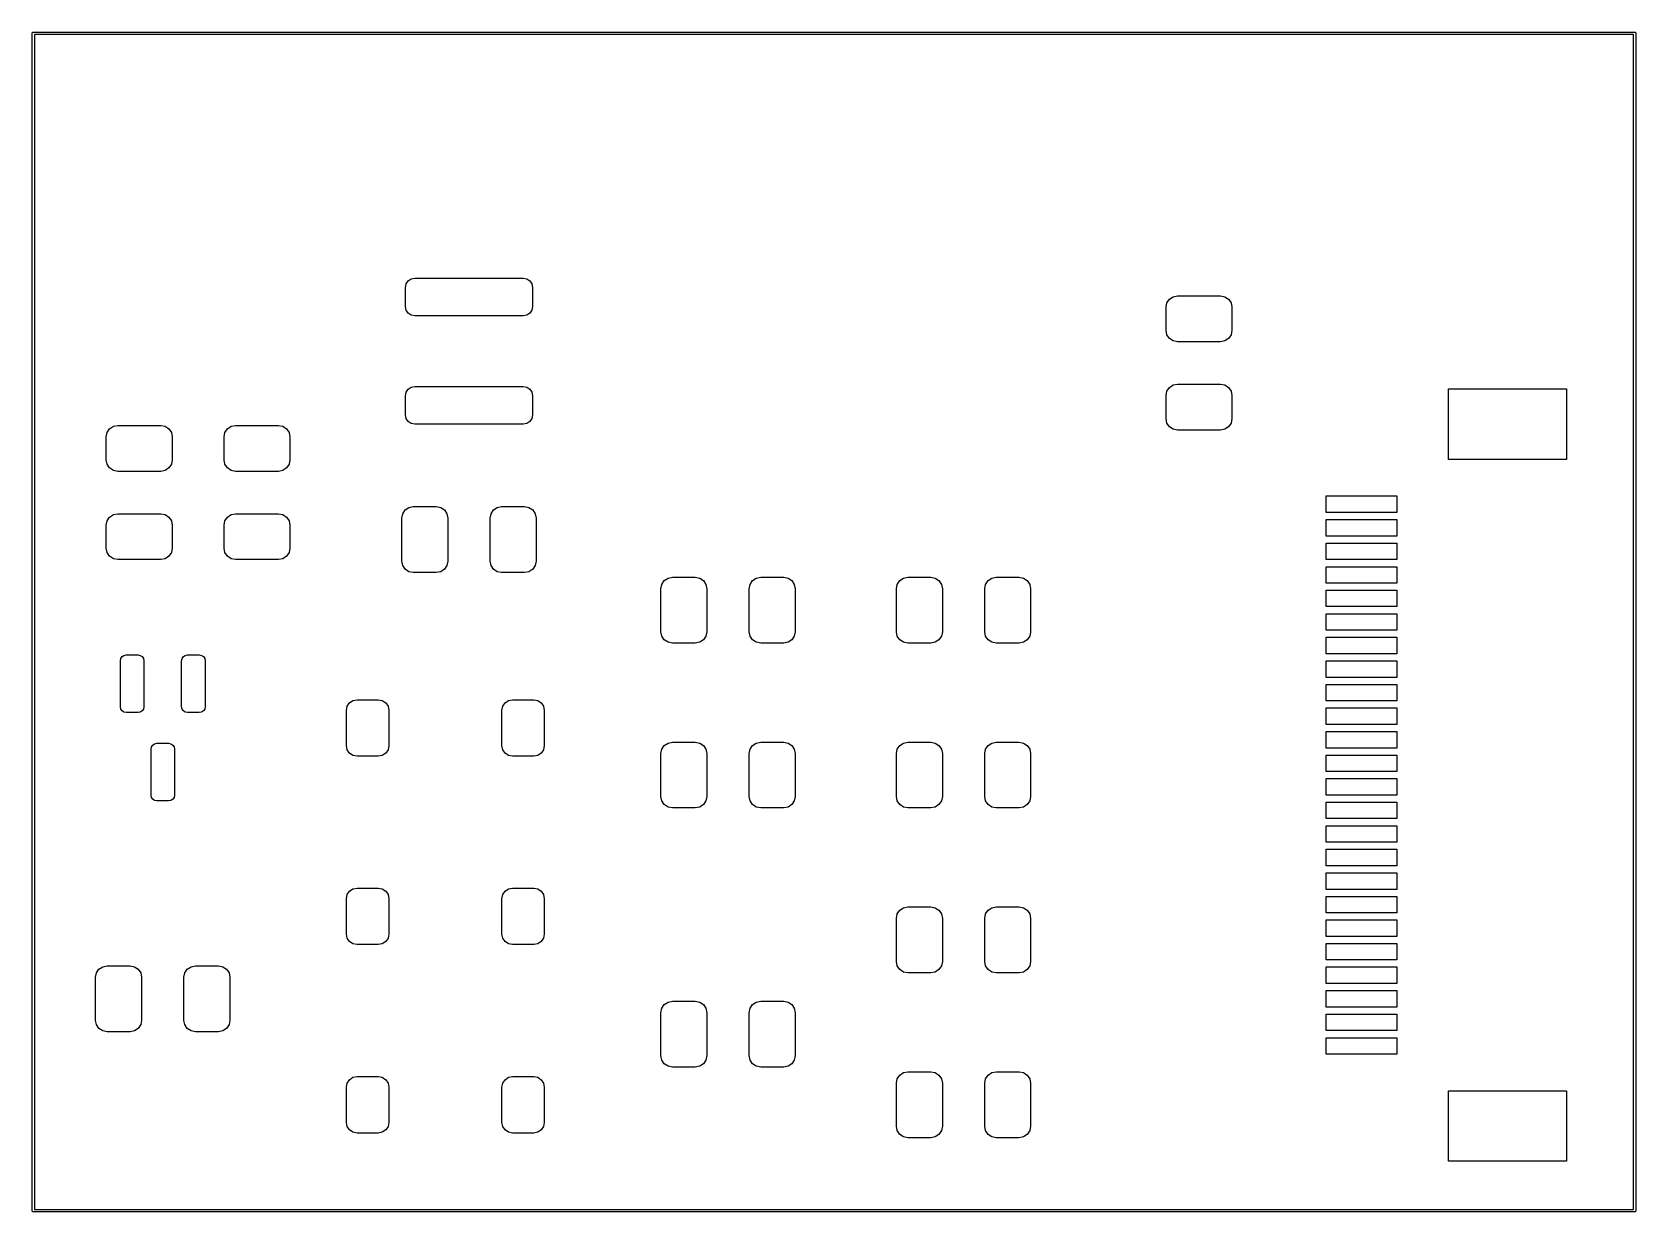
# Model space of a CAD drawing. Header units: inches. Extents: x 5.52 to 6.86, y -4.07 to -3.08.
import ezdxf

# ---------------------------------------------------------------- set-up
doc = ezdxf.new("R2010")
doc.units = ezdxf.units.IN
doc.header["$MEASUREMENT"] = 0
doc.layers.add('BLACK', color=7, linetype='CONTINUOUS')

msp = doc.modelspace()

# ---------------------------------------------------------------- linework, layer by layer
at = {"layer": 'BLACK', "linetype": 'CONTINUOUS'}
for p, q in [((5.5207, -3.0803), (5.5213, -3.0798)), ((5.5207, -3.0807), (5.5207, -3.0803)), ((5.5207, -4.065), (5.5207, -3.0807)), ((5.5213, -3.0798), (5.5217, -3.0797)), ((5.5217, -3.0797), (6.8602, -3.0797)), ((5.5226, -3.0817), (5.5226, -4.064)), ((6.8593, -3.0817), (5.5226, -3.0817)), ((6.8593, -4.064), (6.8593, -3.0817)), ((6.8602, -3.0797), (6.8606, -3.0798)), ((6.8606, -3.0798), (6.8611, -3.0803)), ((6.8611, -3.0803), (6.8612, -3.0807)), ((6.8612, -3.0807), (6.8612, -4.065)), ((5.8327, -3.2933), (5.8333, -3.2903)), ((5.8327, -3.3091), (5.8327, -3.2933)), ((5.8333, -3.2903), (5.835, -3.2877)), ((5.835, -3.2877), (5.8375, -3.286)), ((5.8375, -3.286), (5.8406, -3.2854)), ((5.8406, -3.2854), (5.9311, -3.2854)), ((5.9311, -3.2854), (5.9341, -3.286)), ((5.9341, -3.286), (5.9367, -3.2877)), ((5.9367, -3.2877), (5.9384, -3.2903)), ((5.9384, -3.2903), (5.939, -3.2933)), ((5.939, -3.2933), (5.939, -3.3091)), ((5.8333, -3.3121), (5.8327, -3.3091)), ((5.939, -3.3091), (5.9384, -3.3121)), ((6.4685, -3.3098), (6.4692, -3.3061)), ((6.4685, -3.329), (6.4685, -3.3098)), ((6.4692, -3.3061), (6.4713, -3.303)), ((6.4713, -3.303), (6.4744, -3.3009)), ((6.4744, -3.3009), (6.4781, -3.3002)), ((6.4781, -3.3002), (6.514, -3.3002)), ((6.514, -3.3002), (6.5177, -3.3009)), ((6.5177, -3.3009), (6.5208, -3.303)), ((6.5208, -3.303), (6.5229, -3.3061)), ((6.5229, -3.3061), (6.5236, -3.3098)), ((6.5236, -3.3098), (6.5236, -3.329)), ((5.835, -3.3146), (5.8333, -3.3121)), ((5.8375, -3.3163), (5.835, -3.3146)), ((5.8406, -3.3169), (5.8375, -3.3163)), ((5.9311, -3.3169), (5.8406, -3.3169)), ((5.9341, -3.3163), (5.9311, -3.3169)), ((5.9367, -3.3146), (5.9341, -3.3163)), ((5.9384, -3.3121), (5.9367, -3.3146)), ((6.4692, -3.3327), (6.4685, -3.329)), ((6.4713, -3.3358), (6.4692, -3.3327)), ((6.4744, -3.3379), (6.4713, -3.3358)), ((6.4781, -3.3386), (6.4744, -3.3379)), ((6.5177, -3.3379), (6.514, -3.3386)), ((6.5208, -3.3358), (6.5177, -3.3379)), ((6.5229, -3.3327), (6.5208, -3.3358)), ((6.5236, -3.329), (6.5229, -3.3327)), ((6.514, -3.3386), (6.4781, -3.3386)), ((5.835, -3.3783), (5.8375, -3.3766)), ((5.8375, -3.3766), (5.8406, -3.376)), ((5.8406, -3.376), (5.9311, -3.376)), ((5.9311, -3.376), (5.9341, -3.3766)), ((5.9341, -3.3766), (5.9367, -3.3783)), ((6.4692, -3.3799), (6.4713, -3.3768)), ((6.4713, -3.3768), (6.4744, -3.3747)), ((6.4744, -3.3747), (6.4781, -3.374)), ((6.4781, -3.374), (6.514, -3.374)), ((6.514, -3.374), (6.5177, -3.3747)), ((6.5177, -3.3747), (6.5208, -3.3768)), ((6.5208, -3.3768), (6.5229, -3.3799)), ((6.7047, -3.437), (6.7047, -3.378)), ((6.7047, -3.378), (6.8031, -3.378)), ((6.8031, -3.378), (6.8031, -3.437)), ((5.8327, -3.3839), (5.8333, -3.3808)), ((5.8327, -3.3996), (5.8327, -3.3839)), ((5.8333, -3.3808), (5.835, -3.3783)), ((5.9367, -3.3783), (5.9384, -3.3808)), ((5.9384, -3.3808), (5.939, -3.3839)), ((5.939, -3.3839), (5.939, -3.3996)), ((6.4685, -3.3836), (6.4692, -3.3799)), ((6.4685, -3.4028), (6.4685, -3.3836)), ((6.5229, -3.3799), (6.5236, -3.3836)), ((6.5236, -3.3836), (6.5236, -3.4028)), ((5.8333, -3.4026), (5.8327, -3.3996)), ((5.835, -3.4052), (5.8333, -3.4026)), ((5.9384, -3.4026), (5.9367, -3.4052)), ((5.939, -3.3996), (5.9384, -3.4026)), ((6.4692, -3.4065), (6.4685, -3.4028)), ((6.5236, -3.4028), (6.5229, -3.4065)), ((5.5827, -3.4181), (5.5834, -3.4144)), ((5.5827, -3.4373), (5.5827, -3.4181)), ((5.5834, -3.4144), (5.5855, -3.4113)), ((5.5855, -3.4113), (5.5886, -3.4092)), ((5.5886, -3.4092), (5.5923, -3.4085)), ((5.5923, -3.4085), (5.6282, -3.4085)), ((5.6282, -3.4085), (5.6319, -3.4092)), ((5.6319, -3.4092), (5.635, -3.4113)), ((5.635, -3.4113), (5.6371, -3.4144)), ((5.6371, -3.4144), (5.6378, -3.4181)), ((5.6378, -3.4181), (5.6378, -3.4373)), ((5.6811, -3.4181), (5.6818, -3.4144)), ((5.6811, -3.4373), (5.6811, -3.4181)), ((5.6818, -3.4144), (5.6839, -3.4113)), ((5.6839, -3.4113), (5.687, -3.4092)), ((5.687, -3.4092), (5.6907, -3.4085)), ((5.6907, -3.4085), (5.7266, -3.4085)), ((5.7266, -3.4085), (5.7303, -3.4092)), ((5.7303, -3.4092), (5.7334, -3.4113)), ((5.7334, -3.4113), (5.7355, -3.4144)), ((5.7355, -3.4144), (5.7362, -3.4181)), ((5.7362, -3.4181), (5.7362, -3.4373)), ((5.8375, -3.4069), (5.835, -3.4052)), ((5.8406, -3.4075), (5.8375, -3.4069)), ((5.9311, -3.4075), (5.8406, -3.4075)), ((5.9341, -3.4069), (5.9311, -3.4075)), ((5.9367, -3.4052), (5.9341, -3.4069)), ((6.4713, -3.4096), (6.4692, -3.4065)), ((6.4744, -3.4117), (6.4713, -3.4096)), ((6.4781, -3.4124), (6.4744, -3.4117)), ((6.514, -3.4124), (6.4781, -3.4124)), ((6.5177, -3.4117), (6.514, -3.4124)), ((6.5208, -3.4096), (6.5177, -3.4117)), ((6.5229, -3.4065), (6.5208, -3.4096)), ((5.5834, -3.4409), (5.5827, -3.4373)), ((5.5855, -3.444), (5.5834, -3.4409)), ((5.5886, -3.4461), (5.5855, -3.444)), ((5.635, -3.444), (5.6319, -3.4461)), ((5.6371, -3.4409), (5.635, -3.444)), ((5.6378, -3.4373), (5.6371, -3.4409)), ((5.6818, -3.4409), (5.6811, -3.4373)), ((5.6839, -3.444), (5.6818, -3.4409)), ((5.687, -3.4461), (5.6839, -3.444)), ((5.7334, -3.444), (5.7303, -3.4461)), ((5.7355, -3.4409), (5.7334, -3.444)), ((5.7362, -3.4373), (5.7355, -3.4409)), ((6.8031, -3.437), (6.7047, -3.437)), ((5.5923, -3.4469), (5.5886, -3.4461)), ((5.6282, -3.4469), (5.5923, -3.4469)), ((5.6319, -3.4461), (5.6282, -3.4469)), ((5.6907, -3.4469), (5.687, -3.4461)), ((5.7266, -3.4469), (5.6907, -3.4469)), ((5.7303, -3.4461), (5.7266, -3.4469)), ((6.6024, -3.4813), (6.6024, -3.4675)), ((6.6024, -3.4675), (6.6614, -3.4675)), ((6.6614, -3.4675), (6.6614, -3.4813)), ((5.5834, -3.4882), (5.5855, -3.4851)), ((5.5855, -3.4851), (5.5886, -3.483)), ((5.5886, -3.483), (5.5923, -3.4823)), ((5.5923, -3.4823), (5.6282, -3.4823)), ((5.6282, -3.4823), (5.6319, -3.483)), ((5.6319, -3.483), (5.635, -3.4851)), ((5.635, -3.4851), (5.6371, -3.4882)), ((5.6818, -3.4882), (5.6839, -3.4851)), ((5.6839, -3.4851), (5.687, -3.483)), ((5.687, -3.483), (5.6907, -3.4823)), ((5.6907, -3.4823), (5.7266, -3.4823)), ((5.7266, -3.4823), (5.7303, -3.483)), ((5.7303, -3.483), (5.7334, -3.4851)), ((5.7334, -3.4851), (5.7355, -3.4882)), ((5.8297, -3.486), (5.8305, -3.4823)), ((5.8305, -3.4823), (5.8325, -3.4792)), ((5.8325, -3.4792), (5.8356, -3.4771)), ((5.8356, -3.4771), (5.8393, -3.4764)), ((5.8393, -3.4764), (5.8585, -3.4764)), ((5.8585, -3.4764), (5.8622, -3.4771)), ((5.8622, -3.4771), (5.8653, -3.4792)), ((5.8653, -3.4792), (5.8674, -3.4823)), ((5.8674, -3.4823), (5.8681, -3.486)), ((5.9035, -3.486), (5.9043, -3.4823)), ((5.9043, -3.4823), (5.9064, -3.4792)), ((5.9064, -3.4792), (5.9095, -3.4771)), ((5.9095, -3.4771), (5.9131, -3.4764)), ((5.9131, -3.4764), (5.9323, -3.4764)), ((5.9323, -3.4764), (5.936, -3.4771)), ((5.936, -3.4771), (5.9391, -3.4792)), ((5.9391, -3.4792), (5.9412, -3.4823)), ((5.9412, -3.4823), (5.9419, -3.486)), ((6.6614, -3.4813), (6.6024, -3.4813)), ((5.5827, -3.4919), (5.5834, -3.4882)), ((5.5827, -3.5111), (5.5827, -3.4919)), ((5.6371, -3.4882), (5.6378, -3.4919)), ((5.6378, -3.4919), (5.6378, -3.5111)), ((5.6811, -3.4919), (5.6818, -3.4882)), ((5.6811, -3.5111), (5.6811, -3.4919)), ((5.7355, -3.4882), (5.7362, -3.4919)), ((5.7362, -3.4919), (5.7362, -3.5111)), ((5.8297, -3.5219), (5.8297, -3.486)), ((5.8681, -3.486), (5.8681, -3.5219)), ((5.9035, -3.5219), (5.9035, -3.486)), ((5.9419, -3.486), (5.9419, -3.5219)), ((6.6024, -3.501), (6.6024, -3.4872)), ((6.6024, -3.4872), (6.6614, -3.4872)), ((6.6614, -3.4872), (6.6614, -3.501)), ((5.5834, -3.5147), (5.5827, -3.5111)), ((5.6378, -3.5111), (5.6371, -3.5147)), ((5.6818, -3.5147), (5.6811, -3.5111)), ((5.7362, -3.5111), (5.7355, -3.5147)), ((6.6614, -3.501), (6.6024, -3.501)), ((6.6024, -3.5207), (6.6024, -3.5069)), ((6.6024, -3.5069), (6.6614, -3.5069)), ((6.6614, -3.5069), (6.6614, -3.5207)), ((5.5855, -3.5179), (5.5834, -3.5147)), ((5.5886, -3.5199), (5.5855, -3.5179)), ((5.5923, -3.5207), (5.5886, -3.5199)), ((5.6282, -3.5207), (5.5923, -3.5207)), ((5.6319, -3.5199), (5.6282, -3.5207)), ((5.635, -3.5179), (5.6319, -3.5199)), ((5.6371, -3.5147), (5.635, -3.5179)), ((5.6839, -3.5179), (5.6818, -3.5147)), ((5.687, -3.5199), (5.6839, -3.5179)), ((5.6907, -3.5207), (5.687, -3.5199)), ((5.7266, -3.5207), (5.6907, -3.5207)), ((5.7303, -3.5199), (5.7266, -3.5207)), ((5.7334, -3.5179), (5.7303, -3.5199)), ((5.7355, -3.5147), (5.7334, -3.5179)), ((5.8305, -3.5256), (5.8297, -3.5219)), ((5.8325, -3.5287), (5.8305, -3.5256)), ((5.8674, -3.5256), (5.8653, -3.5287)), ((5.8681, -3.5219), (5.8674, -3.5256)), ((5.9043, -3.5256), (5.9035, -3.5219)), ((5.9064, -3.5287), (5.9043, -3.5256)), ((5.9412, -3.5256), (5.9391, -3.5287)), ((5.9419, -3.5219), (5.9412, -3.5256)), ((6.6614, -3.5207), (6.6024, -3.5207)), ((5.8356, -3.5308), (5.8325, -3.5287)), ((5.8393, -3.5315), (5.8356, -3.5308)), ((5.8585, -3.5315), (5.8393, -3.5315)), ((5.8622, -3.5308), (5.8585, -3.5315)), ((5.8653, -3.5287), (5.8622, -3.5308)), ((5.9095, -3.5308), (5.9064, -3.5287)), ((5.9131, -3.5315), (5.9095, -3.5308)), ((5.9323, -3.5315), (5.9131, -3.5315)), ((5.936, -3.5308), (5.9323, -3.5315)), ((5.9391, -3.5287), (5.936, -3.5308)), ((6.047, -3.5414), (6.0491, -3.5382)), ((6.0491, -3.5382), (6.0522, -3.5362)), ((6.0522, -3.5362), (6.0559, -3.5354)), ((6.0559, -3.5354), (6.075, -3.5354)), ((6.075, -3.5354), (6.0787, -3.5362)), ((6.0787, -3.5362), (6.0818, -3.5382)), ((6.0818, -3.5382), (6.0839, -3.5414)), ((6.1208, -3.5414), (6.1229, -3.5382)), ((6.1229, -3.5382), (6.126, -3.5362)), ((6.126, -3.5362), (6.1297, -3.5354)), ((6.1297, -3.5354), (6.1489, -3.5354)), ((6.1489, -3.5354), (6.1525, -3.5362)), ((6.1525, -3.5362), (6.1557, -3.5382)), ((6.1557, -3.5382), (6.1577, -3.5414)), ((6.2438, -3.5414), (6.2459, -3.5382)), ((6.2459, -3.5382), (6.249, -3.5362)), ((6.249, -3.5362), (6.2527, -3.5354)), ((6.2527, -3.5354), (6.2719, -3.5354)), ((6.2719, -3.5354), (6.2756, -3.5362)), ((6.2756, -3.5362), (6.2787, -3.5382)), ((6.2787, -3.5382), (6.2808, -3.5414)), ((6.3177, -3.5414), (6.3197, -3.5382)), ((6.3197, -3.5382), (6.3229, -3.5362)), ((6.3229, -3.5362), (6.3265, -3.5354)), ((6.3265, -3.5354), (6.3457, -3.5354)), ((6.3457, -3.5354), (6.3494, -3.5362)), ((6.3494, -3.5362), (6.3525, -3.5382)), ((6.3525, -3.5382), (6.3546, -3.5414)), ((6.6024, -3.5404), (6.6024, -3.5266)), ((6.6024, -3.5266), (6.6614, -3.5266)), ((6.6614, -3.5266), (6.6614, -3.5404)), ((6.0463, -3.545), (6.047, -3.5414)), ((6.0463, -3.581), (6.0463, -3.545)), ((6.0839, -3.5414), (6.0846, -3.545)), ((6.0846, -3.545), (6.0846, -3.581)), ((6.1201, -3.545), (6.1208, -3.5414)), ((6.1201, -3.581), (6.1201, -3.545)), ((6.1577, -3.5414), (6.1585, -3.545)), ((6.1585, -3.545), (6.1585, -3.581)), ((6.2431, -3.545), (6.2438, -3.5414)), ((6.2431, -3.581), (6.2431, -3.545)), ((6.2808, -3.5414), (6.2815, -3.545)), ((6.2815, -3.545), (6.2815, -3.581)), ((6.3169, -3.545), (6.3177, -3.5414)), ((6.3169, -3.581), (6.3169, -3.545)), ((6.3546, -3.5414), (6.3553, -3.545)), ((6.3553, -3.545), (6.3553, -3.581)), ((6.6614, -3.5404), (6.6024, -3.5404)), ((6.6024, -3.56), (6.6024, -3.5463)), ((6.6024, -3.5463), (6.6614, -3.5463)), ((6.6614, -3.5463), (6.6614, -3.56)), ((6.6614, -3.56), (6.6024, -3.56)), ((6.6024, -3.5797), (6.6024, -3.5659)), ((6.6024, -3.5659), (6.6614, -3.5659)), ((6.6614, -3.5659), (6.6614, -3.5797)), ((6.047, -3.5846), (6.0463, -3.581)), ((6.0491, -3.5877), (6.047, -3.5846)), ((6.0522, -3.5898), (6.0491, -3.5877)), ((6.0559, -3.5906), (6.0522, -3.5898)), ((6.075, -3.5906), (6.0559, -3.5906)), ((6.0787, -3.5898), (6.075, -3.5906)), ((6.0818, -3.5877), (6.0787, -3.5898)), ((6.0839, -3.5846), (6.0818, -3.5877)), ((6.0846, -3.581), (6.0839, -3.5846)), ((6.1208, -3.5846), (6.1201, -3.581)), ((6.1229, -3.5877), (6.1208, -3.5846)), ((6.126, -3.5898), (6.1229, -3.5877)), ((6.1297, -3.5906), (6.126, -3.5898)), ((6.1489, -3.5906), (6.1297, -3.5906)), ((6.1525, -3.5898), (6.1489, -3.5906)), ((6.1557, -3.5877), (6.1525, -3.5898)), ((6.1577, -3.5846), (6.1557, -3.5877)), ((6.1585, -3.581), (6.1577, -3.5846)), ((6.2438, -3.5846), (6.2431, -3.581)), ((6.2459, -3.5877), (6.2438, -3.5846)), ((6.249, -3.5898), (6.2459, -3.5877)), ((6.2527, -3.5906), (6.249, -3.5898)), ((6.2719, -3.5906), (6.2527, -3.5906)), ((6.2756, -3.5898), (6.2719, -3.5906)), ((6.2787, -3.5877), (6.2756, -3.5898)), ((6.2808, -3.5846), (6.2787, -3.5877)), ((6.2815, -3.581), (6.2808, -3.5846)), ((6.3177, -3.5846), (6.3169, -3.581)), ((6.3197, -3.5877), (6.3177, -3.5846)), ((6.3229, -3.5898), (6.3197, -3.5877)), ((6.3265, -3.5906), (6.3229, -3.5898)), ((6.3457, -3.5906), (6.3265, -3.5906)), ((6.3494, -3.5898), (6.3457, -3.5906)), ((6.3525, -3.5877), (6.3494, -3.5898)), ((6.3546, -3.5846), (6.3525, -3.5877)), ((6.3553, -3.581), (6.3546, -3.5846)), ((6.6614, -3.5797), (6.6024, -3.5797)), ((6.6024, -3.5994), (6.6024, -3.5856)), ((6.6024, -3.5856), (6.6614, -3.5856)), ((6.6614, -3.5856), (6.6614, -3.5994)), ((5.5945, -3.6053), (5.5949, -3.6034)), ((5.5945, -3.6437), (5.5945, -3.6053)), ((5.5949, -3.6034), (5.5959, -3.6018)), ((5.5959, -3.6018), (5.5975, -3.6008)), ((5.5975, -3.6008), (5.5994, -3.6004)), ((5.5994, -3.6004), (5.6093, -3.6004)), ((5.6093, -3.6004), (5.6111, -3.6008)), ((5.6111, -3.6008), (5.6127, -3.6018)), ((5.6127, -3.6018), (5.6138, -3.6034)), ((5.6138, -3.6034), (5.6142, -3.6053)), ((5.6142, -3.6053), (5.6142, -3.6437)), ((5.6457, -3.6053), (5.646, -3.6034)), ((5.6457, -3.6437), (5.6457, -3.6053)), ((5.646, -3.6034), (5.6471, -3.6018)), ((5.6471, -3.6018), (5.6487, -3.6008)), ((5.6487, -3.6008), (5.6506, -3.6004)), ((5.6506, -3.6004), (5.6604, -3.6004)), ((5.6604, -3.6004), (5.6623, -3.6008)), ((5.6623, -3.6008), (5.6639, -3.6018)), ((5.6639, -3.6018), (5.665, -3.6034)), ((5.665, -3.6034), (5.6654, -3.6053)), ((5.6654, -3.6053), (5.6654, -3.6437)), ((6.6614, -3.5994), (6.6024, -3.5994)), ((6.6024, -3.6191), (6.6024, -3.6053)), ((6.6024, -3.6053), (6.6614, -3.6053)), ((6.6614, -3.6053), (6.6614, -3.6191)), ((6.6614, -3.6191), (6.6024, -3.6191)), ((6.6024, -3.6388), (6.6024, -3.625)), ((6.6024, -3.625), (6.6614, -3.625)), ((6.6614, -3.625), (6.6614, -3.6388)), ((5.5949, -3.6456), (5.5945, -3.6437)), ((5.5959, -3.6472), (5.5949, -3.6456)), ((5.6138, -3.6456), (5.6127, -3.6472)), ((5.6142, -3.6437), (5.6138, -3.6456)), ((5.646, -3.6456), (5.6457, -3.6437)), ((5.6471, -3.6472), (5.646, -3.6456)), ((5.665, -3.6456), (5.6639, -3.6472)), ((5.6654, -3.6437), (5.665, -3.6456)), ((5.7835, -3.6467), (5.7841, -3.6433)), ((5.7841, -3.6433), (5.7861, -3.6404)), ((5.7861, -3.6404), (5.7889, -3.6385)), ((5.7889, -3.6385), (5.7923, -3.6378)), ((5.7923, -3.6378), (5.81, -3.6378)), ((5.81, -3.6378), (5.8134, -3.6385)), ((5.8134, -3.6385), (5.8163, -3.6404)), ((5.8163, -3.6404), (5.8182, -3.6433)), ((5.8182, -3.6433), (5.8189, -3.6467)), ((5.9134, -3.6467), (5.9141, -3.6433)), ((5.9141, -3.6433), (5.916, -3.6404)), ((5.916, -3.6404), (5.9189, -3.6385)), ((5.9189, -3.6385), (5.9222, -3.6378)), ((5.9222, -3.6378), (5.94, -3.6378)), ((5.94, -3.6378), (5.9434, -3.6385)), ((5.9434, -3.6385), (5.9462, -3.6404)), ((5.9462, -3.6404), (5.9481, -3.6433)), ((5.9481, -3.6433), (5.9488, -3.6467)), ((6.6614, -3.6388), (6.6024, -3.6388)), ((6.6024, -3.6585), (6.6024, -3.6447)), ((6.6024, -3.6447), (6.6614, -3.6447)), ((6.6614, -3.6447), (6.6614, -3.6585)), ((5.5975, -3.6482), (5.5959, -3.6472)), ((5.5994, -3.6486), (5.5975, -3.6482)), ((5.6093, -3.6486), (5.5994, -3.6486)), ((5.6111, -3.6482), (5.6093, -3.6486)), ((5.6127, -3.6472), (5.6111, -3.6482)), ((5.6487, -3.6482), (5.6471, -3.6472)), ((5.6506, -3.6486), (5.6487, -3.6482)), ((5.6604, -3.6486), (5.6506, -3.6486)), ((5.6623, -3.6482), (5.6604, -3.6486)), ((5.6639, -3.6472), (5.6623, -3.6482)), ((5.7835, -3.6762), (5.7835, -3.6467)), ((5.8189, -3.6467), (5.8189, -3.6762)), ((5.9134, -3.6762), (5.9134, -3.6467)), ((5.9488, -3.6467), (5.9488, -3.6762)), ((6.6614, -3.6585), (6.6024, -3.6585)), ((6.6024, -3.6782), (6.6024, -3.6644)), ((6.6024, -3.6644), (6.6614, -3.6644)), ((6.6614, -3.6644), (6.6614, -3.6782)), ((5.6201, -3.6791), (5.6205, -3.6773)), ((5.6201, -3.7175), (5.6201, -3.6791)), ((5.6205, -3.6773), (5.6215, -3.6757)), ((5.6215, -3.6757), (5.6231, -3.6746)), ((5.6231, -3.6746), (5.625, -3.6742)), ((5.625, -3.6742), (5.6348, -3.6742)), ((5.6348, -3.6742), (5.6367, -3.6746)), ((5.6367, -3.6746), (5.6383, -3.6757)), ((5.6383, -3.6757), (5.6394, -3.6773)), ((5.6394, -3.6773), (5.6398, -3.6791)), ((5.6398, -3.6791), (5.6398, -3.7175)), ((5.7841, -3.6796), (5.7835, -3.6762)), ((5.7861, -3.6824), (5.7841, -3.6796)), ((5.7889, -3.6844), (5.7861, -3.6824)), ((5.7923, -3.685), (5.7889, -3.6844)), ((5.81, -3.685), (5.7923, -3.685)), ((5.8134, -3.6844), (5.81, -3.685)), ((5.8163, -3.6824), (5.8134, -3.6844)), ((5.8182, -3.6796), (5.8163, -3.6824)), ((5.8189, -3.6762), (5.8182, -3.6796)), ((5.9141, -3.6796), (5.9134, -3.6762)), ((5.916, -3.6824), (5.9141, -3.6796)), ((5.9189, -3.6844), (5.916, -3.6824)), ((5.9222, -3.685), (5.9189, -3.6844)), ((5.94, -3.685), (5.9222, -3.685)), ((5.9434, -3.6844), (5.94, -3.685)), ((5.9462, -3.6824), (5.9434, -3.6844)), ((5.9481, -3.6796), (5.9462, -3.6824)), ((5.9488, -3.6762), (5.9481, -3.6796)), ((6.0463, -3.6828), (6.047, -3.6792)), ((6.0463, -3.7188), (6.0463, -3.6828)), ((6.047, -3.6792), (6.0491, -3.676)), ((6.0491, -3.676), (6.0522, -3.674)), ((6.0522, -3.674), (6.0559, -3.6732)), ((6.0559, -3.6732), (6.075, -3.6732)), ((6.075, -3.6732), (6.0787, -3.674)), ((6.0787, -3.674), (6.0818, -3.676)), ((6.0818, -3.676), (6.0839, -3.6792)), ((6.0839, -3.6792), (6.0846, -3.6828)), ((6.0846, -3.6828), (6.0846, -3.7188)), ((6.1201, -3.6828), (6.1208, -3.6792)), ((6.1201, -3.7188), (6.1201, -3.6828)), ((6.1208, -3.6792), (6.1229, -3.676)), ((6.1229, -3.676), (6.126, -3.674)), ((6.126, -3.674), (6.1297, -3.6732)), ((6.1297, -3.6732), (6.1489, -3.6732)), ((6.1489, -3.6732), (6.1525, -3.674)), ((6.1525, -3.674), (6.1557, -3.676)), ((6.1557, -3.676), (6.1577, -3.6792)), ((6.1577, -3.6792), (6.1585, -3.6828)), ((6.1585, -3.6828), (6.1585, -3.7188)), ((6.2431, -3.6828), (6.2438, -3.6792)), ((6.2431, -3.7188), (6.2431, -3.6828)), ((6.2438, -3.6792), (6.2459, -3.676)), ((6.2459, -3.676), (6.249, -3.674)), ((6.249, -3.674), (6.2527, -3.6732)), ((6.2527, -3.6732), (6.2719, -3.6732)), ((6.2719, -3.6732), (6.2756, -3.674)), ((6.2756, -3.674), (6.2787, -3.676)), ((6.2787, -3.676), (6.2808, -3.6792)), ((6.2808, -3.6792), (6.2815, -3.6828)), ((6.2815, -3.6828), (6.2815, -3.7188)), ((6.3169, -3.6828), (6.3177, -3.6792)), ((6.3169, -3.7188), (6.3169, -3.6828)), ((6.3177, -3.6792), (6.3197, -3.676)), ((6.3197, -3.676), (6.3229, -3.674)), ((6.3229, -3.674), (6.3265, -3.6732)), ((6.3265, -3.6732), (6.3457, -3.6732)), ((6.3457, -3.6732), (6.3494, -3.674)), ((6.3494, -3.674), (6.3525, -3.676)), ((6.3525, -3.676), (6.3546, -3.6792)), ((6.3546, -3.6792), (6.3553, -3.6828)), ((6.3553, -3.6828), (6.3553, -3.7188)), ((6.6614, -3.6782), (6.6024, -3.6782)), ((6.6024, -3.6978), (6.6024, -3.6841)), ((6.6024, -3.6841), (6.6614, -3.6841)), ((6.6614, -3.6841), (6.6614, -3.6978)), ((6.6614, -3.6978), (6.6024, -3.6978)), ((6.6024, -3.7175), (6.6024, -3.7037)), ((6.6024, -3.7037), (6.6614, -3.7037)), ((6.6614, -3.7037), (6.6614, -3.7175)), ((5.6205, -3.7194), (5.6201, -3.7175)), ((5.6215, -3.721), (5.6205, -3.7194)), ((5.6231, -3.7221), (5.6215, -3.721)), ((5.625, -3.7224), (5.6231, -3.7221)), ((5.6348, -3.7224), (5.625, -3.7224)), ((5.6367, -3.7221), (5.6348, -3.7224)), ((5.6383, -3.721), (5.6367, -3.7221)), ((5.6394, -3.7194), (5.6383, -3.721)), ((5.6398, -3.7175), (5.6394, -3.7194)), ((6.047, -3.7224), (6.0463, -3.7188)), ((6.0491, -3.7255), (6.047, -3.7224)), ((6.0522, -3.7276), (6.0491, -3.7255)), ((6.0818, -3.7255), (6.0787, -3.7276)), ((6.0839, -3.7224), (6.0818, -3.7255)), ((6.0846, -3.7188), (6.0839, -3.7224)), ((6.1208, -3.7224), (6.1201, -3.7188)), ((6.1229, -3.7255), (6.1208, -3.7224)), ((6.126, -3.7276), (6.1229, -3.7255)), ((6.1557, -3.7255), (6.1525, -3.7276)), ((6.1577, -3.7224), (6.1557, -3.7255)), ((6.1585, -3.7188), (6.1577, -3.7224)), ((6.2438, -3.7224), (6.2431, -3.7188)), ((6.2459, -3.7255), (6.2438, -3.7224)), ((6.249, -3.7276), (6.2459, -3.7255)), ((6.2787, -3.7255), (6.2756, -3.7276)), ((6.2808, -3.7224), (6.2787, -3.7255)), ((6.2815, -3.7188), (6.2808, -3.7224)), ((6.3177, -3.7224), (6.3169, -3.7188)), ((6.3197, -3.7255), (6.3177, -3.7224)), ((6.3229, -3.7276), (6.3197, -3.7255)), ((6.3525, -3.7255), (6.3494, -3.7276)), ((6.3546, -3.7224), (6.3525, -3.7255)), ((6.3553, -3.7188), (6.3546, -3.7224)), ((6.6614, -3.7175), (6.6024, -3.7175)), ((6.6024, -3.7372), (6.6024, -3.7234)), ((6.6024, -3.7234), (6.6614, -3.7234)), ((6.6614, -3.7234), (6.6614, -3.7372)), ((6.0559, -3.7283), (6.0522, -3.7276)), ((6.075, -3.7283), (6.0559, -3.7283)), ((6.0787, -3.7276), (6.075, -3.7283)), ((6.1297, -3.7283), (6.126, -3.7276)), ((6.1489, -3.7283), (6.1297, -3.7283)), ((6.1525, -3.7276), (6.1489, -3.7283)), ((6.2527, -3.7283), (6.249, -3.7276)), ((6.2719, -3.7283), (6.2527, -3.7283)), ((6.2756, -3.7276), (6.2719, -3.7283)), ((6.3265, -3.7283), (6.3229, -3.7276)), ((6.3457, -3.7283), (6.3265, -3.7283)), ((6.3494, -3.7276), (6.3457, -3.7283)), ((6.6614, -3.7372), (6.6024, -3.7372)), ((6.6024, -3.7569), (6.6024, -3.7431)), ((6.6024, -3.7431), (6.6614, -3.7431)), ((6.6614, -3.7431), (6.6614, -3.7569)), ((6.6614, -3.7569), (6.6024, -3.7569)), ((6.6024, -3.7766), (6.6024, -3.7628)), ((6.6024, -3.7628), (6.6614, -3.7628)), ((6.6614, -3.7628), (6.6614, -3.7766)), ((6.6614, -3.7766), (6.6024, -3.7766)), ((6.6024, -3.7963), (6.6024, -3.7825)), ((6.6024, -3.7825), (6.6614, -3.7825)), ((6.6614, -3.7825), (6.6614, -3.7963)), ((5.7835, -3.8041), (5.7841, -3.8007)), ((5.7835, -3.8337), (5.7835, -3.8041)), ((5.7841, -3.8007), (5.7861, -3.7979)), ((5.7861, -3.7979), (5.7889, -3.7959)), ((5.7889, -3.7959), (5.7923, -3.7953)), ((5.7923, -3.7953), (5.81, -3.7953)), ((5.81, -3.7953), (5.8134, -3.7959)), ((5.8134, -3.7959), (5.8163, -3.7979)), ((5.8163, -3.7979), (5.8182, -3.8007)), ((5.8182, -3.8007), (5.8189, -3.8041)), ((5.8189, -3.8041), (5.8189, -3.8337)), ((5.9134, -3.8041), (5.9141, -3.8007)), ((5.9134, -3.8337), (5.9134, -3.8041)), ((5.9141, -3.8007), (5.916, -3.7979)), ((5.916, -3.7979), (5.9189, -3.7959)), ((5.9189, -3.7959), (5.9222, -3.7953)), ((5.9222, -3.7953), (5.94, -3.7953)), ((5.94, -3.7953), (5.9434, -3.7959)), ((5.9434, -3.7959), (5.9462, -3.7979)), ((5.9462, -3.7979), (5.9481, -3.8007)), ((5.9481, -3.8007), (5.9488, -3.8041)), ((5.9488, -3.8041), (5.9488, -3.8337)), ((6.6614, -3.7963), (6.6024, -3.7963)), ((6.6024, -3.8159), (6.6024, -3.8022)), ((6.6024, -3.8022), (6.6614, -3.8022)), ((6.6614, -3.8022), (6.6614, -3.8159)), ((6.2431, -3.8206), (6.2438, -3.8169)), ((6.2438, -3.8169), (6.2459, -3.8138)), ((6.2459, -3.8138), (6.249, -3.8118)), ((6.249, -3.8118), (6.2527, -3.811)), ((6.2527, -3.811), (6.2719, -3.811)), ((6.2719, -3.811), (6.2756, -3.8118)), ((6.2756, -3.8118), (6.2787, -3.8138)), ((6.2787, -3.8138), (6.2808, -3.8169)), ((6.2808, -3.8169), (6.2815, -3.8206)), ((6.3169, -3.8206), (6.3177, -3.8169)), ((6.3177, -3.8169), (6.3197, -3.8138)), ((6.3197, -3.8138), (6.3229, -3.8118)), ((6.3229, -3.8118), (6.3265, -3.811)), ((6.3265, -3.811), (6.3457, -3.811)), ((6.3457, -3.811), (6.3494, -3.8118)), ((6.3494, -3.8118), (6.3525, -3.8138)), ((6.3525, -3.8138), (6.3546, -3.8169)), ((6.3546, -3.8169), (6.3553, -3.8206)), ((6.6614, -3.8159), (6.6024, -3.8159)), ((5.7841, -3.8371), (5.7835, -3.8337)), ((5.8189, -3.8337), (5.8182, -3.8371)), ((5.9141, -3.8371), (5.9134, -3.8337)), ((5.9488, -3.8337), (5.9481, -3.8371)), ((6.2431, -3.8565), (6.2431, -3.8206)), ((6.2815, -3.8206), (6.2815, -3.8565)), ((6.3169, -3.8565), (6.3169, -3.8206)), ((6.3553, -3.8206), (6.3553, -3.8565)), ((6.6024, -3.8356), (6.6024, -3.8219)), ((6.6024, -3.8219), (6.6614, -3.8219)), ((6.6614, -3.8219), (6.6614, -3.8356)), ((5.7861, -3.8399), (5.7841, -3.8371)), ((5.7889, -3.8418), (5.7861, -3.8399)), ((5.7923, -3.8425), (5.7889, -3.8418)), ((5.81, -3.8425), (5.7923, -3.8425)), ((5.8134, -3.8418), (5.81, -3.8425)), ((5.8163, -3.8399), (5.8134, -3.8418)), ((5.8182, -3.8371), (5.8163, -3.8399)), ((5.916, -3.8399), (5.9141, -3.8371)), ((5.9189, -3.8418), (5.916, -3.8399)), ((5.9222, -3.8425), (5.9189, -3.8418)), ((5.94, -3.8425), (5.9222, -3.8425)), ((5.9434, -3.8418), (5.94, -3.8425)), ((5.9462, -3.8399), (5.9434, -3.8418)), ((5.9481, -3.8371), (5.9462, -3.8399)), ((6.6614, -3.8356), (6.6024, -3.8356)), ((6.6024, -3.8553), (6.6024, -3.8415)), ((6.6024, -3.8415), (6.6614, -3.8415)), ((6.6614, -3.8415), (6.6614, -3.8553)), ((5.5797, -3.861), (5.5834, -3.8602)), ((5.5834, -3.8602), (5.6026, -3.8602)), ((5.6026, -3.8602), (5.6063, -3.861)), ((5.6536, -3.861), (5.6572, -3.8602)), ((5.6572, -3.8602), (5.6764, -3.8602)), ((5.6764, -3.8602), (5.6801, -3.861)), ((6.2438, -3.8602), (6.2431, -3.8565)), ((6.2459, -3.8633), (6.2438, -3.8602)), ((6.2808, -3.8602), (6.2787, -3.8633)), ((6.2815, -3.8565), (6.2808, -3.8602)), ((6.3177, -3.8602), (6.3169, -3.8565)), ((6.3197, -3.8633), (6.3177, -3.8602)), ((6.3546, -3.8602), (6.3525, -3.8633)), ((6.3553, -3.8565), (6.3546, -3.8602)), ((6.6614, -3.8553), (6.6024, -3.8553)), ((5.5738, -3.8698), (5.5745, -3.8662)), ((5.5738, -3.9058), (5.5738, -3.8698)), ((5.5745, -3.8662), (5.5766, -3.863)), ((5.5766, -3.863), (5.5797, -3.861)), ((5.6063, -3.861), (5.6094, -3.863)), ((5.6094, -3.863), (5.6115, -3.8662)), ((5.6115, -3.8662), (5.6122, -3.8698)), ((5.6122, -3.8698), (5.6122, -3.9058)), ((5.6476, -3.8698), (5.6484, -3.8662)), ((5.6476, -3.9058), (5.6476, -3.8698)), ((5.6484, -3.8662), (5.6504, -3.863)), ((5.6504, -3.863), (5.6536, -3.861)), ((5.6801, -3.861), (5.6832, -3.863)), ((5.6832, -3.863), (5.6853, -3.8662)), ((5.6853, -3.8662), (5.686, -3.8698)), ((5.686, -3.8698), (5.686, -3.9058)), ((6.249, -3.8654), (6.2459, -3.8633)), ((6.2527, -3.8661), (6.249, -3.8654)), ((6.2719, -3.8661), (6.2527, -3.8661)), ((6.2756, -3.8654), (6.2719, -3.8661)), ((6.2787, -3.8633), (6.2756, -3.8654)), ((6.3229, -3.8654), (6.3197, -3.8633)), ((6.3265, -3.8661), (6.3229, -3.8654)), ((6.3457, -3.8661), (6.3265, -3.8661)), ((6.3494, -3.8654), (6.3457, -3.8661)), ((6.3525, -3.8633), (6.3494, -3.8654)), ((6.6024, -3.875), (6.6024, -3.8612)), ((6.6024, -3.8612), (6.6614, -3.8612)), ((6.6614, -3.8612), (6.6614, -3.875)), ((6.6614, -3.875), (6.6024, -3.875)), ((6.6024, -3.8947), (6.6024, -3.8809)), ((6.6024, -3.8809), (6.6614, -3.8809)), ((6.6614, -3.8809), (6.6614, -3.8947)), ((6.0463, -3.8994), (6.047, -3.8957)), ((6.0463, -3.9353), (6.0463, -3.8994)), ((6.047, -3.8957), (6.0491, -3.8926)), ((6.0491, -3.8926), (6.0522, -3.8905)), ((6.0522, -3.8905), (6.0559, -3.8898)), ((6.0559, -3.8898), (6.075, -3.8898)), ((6.075, -3.8898), (6.0787, -3.8905)), ((6.0787, -3.8905), (6.0818, -3.8926)), ((6.0818, -3.8926), (6.0839, -3.8957)), ((6.0839, -3.8957), (6.0846, -3.8994)), ((6.0846, -3.8994), (6.0846, -3.9353)), ((6.1201, -3.8994), (6.1208, -3.8957)), ((6.1201, -3.9353), (6.1201, -3.8994)), ((6.1208, -3.8957), (6.1229, -3.8926)), ((6.1229, -3.8926), (6.126, -3.8905)), ((6.126, -3.8905), (6.1297, -3.8898)), ((6.1297, -3.8898), (6.1489, -3.8898)), ((6.1489, -3.8898), (6.1525, -3.8905)), ((6.1525, -3.8905), (6.1557, -3.8926)), ((6.1557, -3.8926), (6.1577, -3.8957)), ((6.1577, -3.8957), (6.1585, -3.8994)), ((6.1585, -3.8994), (6.1585, -3.9353)), ((6.6614, -3.8947), (6.6024, -3.8947)), ((6.6024, -3.9144), (6.6024, -3.9006)), ((6.6024, -3.9006), (6.6614, -3.9006)), ((6.6614, -3.9006), (6.6614, -3.9144)), ((5.5745, -3.9094), (5.5738, -3.9058)), ((5.5766, -3.9125), (5.5745, -3.9094)), ((5.5797, -3.9146), (5.5766, -3.9125)), ((5.6094, -3.9125), (5.6063, -3.9146)), ((5.6115, -3.9094), (5.6094, -3.9125)), ((5.6122, -3.9058), (5.6115, -3.9094)), ((5.6484, -3.9094), (5.6476, -3.9058)), ((5.6504, -3.9125), (5.6484, -3.9094)), ((5.6536, -3.9146), (5.6504, -3.9125)), ((5.6832, -3.9125), (5.6801, -3.9146)), ((5.6853, -3.9094), (5.6832, -3.9125)), ((5.686, -3.9058), (5.6853, -3.9094)), ((6.6614, -3.9144), (6.6024, -3.9144)), ((5.5834, -3.9154), (5.5797, -3.9146)), ((5.6026, -3.9154), (5.5834, -3.9154)), ((5.6063, -3.9146), (5.6026, -3.9154)), ((5.6572, -3.9154), (5.6536, -3.9146)), ((5.6764, -3.9154), (5.6572, -3.9154)), ((5.6801, -3.9146), (5.6764, -3.9154)), ((6.6024, -3.9341), (6.6024, -3.9203)), ((6.6024, -3.9203), (6.6614, -3.9203)), ((6.6614, -3.9203), (6.6614, -3.9341)), ((6.047, -3.939), (6.0463, -3.9353)), ((6.0491, -3.9421), (6.047, -3.939)), ((6.0839, -3.939), (6.0818, -3.9421)), ((6.0846, -3.9353), (6.0839, -3.939)), ((6.1208, -3.939), (6.1201, -3.9353)), ((6.1229, -3.9421), (6.1208, -3.939)), ((6.1577, -3.939), (6.1557, -3.9421)), ((6.1585, -3.9353), (6.1577, -3.939)), ((6.6614, -3.9341), (6.6024, -3.9341)), ((5.7861, -3.9554), (5.7889, -3.9534)), ((5.7889, -3.9534), (5.7923, -3.9528)), ((5.7923, -3.9528), (5.81, -3.9528)), ((5.81, -3.9528), (5.8134, -3.9534)), ((5.8134, -3.9534), (5.8163, -3.9554)), ((5.916, -3.9554), (5.9189, -3.9534)), ((5.9189, -3.9534), (5.9222, -3.9528)), ((5.9222, -3.9528), (5.94, -3.9528)), ((5.94, -3.9528), (5.9434, -3.9534)), ((5.9434, -3.9534), (5.9462, -3.9554)), ((6.0522, -3.9442), (6.0491, -3.9421)), ((6.0559, -3.9449), (6.0522, -3.9442)), ((6.075, -3.9449), (6.0559, -3.9449)), ((6.0787, -3.9442), (6.075, -3.9449)), ((6.0818, -3.9421), (6.0787, -3.9442)), ((6.126, -3.9442), (6.1229, -3.9421)), ((6.1297, -3.9449), (6.126, -3.9442)), ((6.1489, -3.9449), (6.1297, -3.9449)), ((6.1525, -3.9442), (6.1489, -3.9449)), ((6.1557, -3.9421), (6.1525, -3.9442)), ((6.2438, -3.9547), (6.2459, -3.9516)), ((6.2459, -3.9516), (6.249, -3.9495)), ((6.249, -3.9495), (6.2527, -3.9488)), ((6.2527, -3.9488), (6.2719, -3.9488)), ((6.2719, -3.9488), (6.2756, -3.9495)), ((6.2756, -3.9495), (6.2787, -3.9516)), ((6.2787, -3.9516), (6.2808, -3.9547)), ((6.3177, -3.9547), (6.3197, -3.9516)), ((6.3197, -3.9516), (6.3229, -3.9495)), ((6.3229, -3.9495), (6.3265, -3.9488)), ((6.3265, -3.9488), (6.3457, -3.9488)), ((6.3457, -3.9488), (6.3494, -3.9495)), ((6.3494, -3.9495), (6.3525, -3.9516)), ((6.3525, -3.9516), (6.3546, -3.9547)), ((5.7835, -3.9616), (5.7841, -3.9582)), ((5.7835, -3.9911), (5.7835, -3.9616)), ((5.7841, -3.9582), (5.7861, -3.9554)), ((5.8163, -3.9554), (5.8182, -3.9582)), ((5.8182, -3.9582), (5.8189, -3.9616)), ((5.8189, -3.9616), (5.8189, -3.9911)), ((5.9134, -3.9616), (5.9141, -3.9582)), ((5.9134, -3.9911), (5.9134, -3.9616)), ((5.9141, -3.9582), (5.916, -3.9554)), ((5.9462, -3.9554), (5.9481, -3.9582)), ((5.9481, -3.9582), (5.9488, -3.9616)), ((5.9488, -3.9616), (5.9488, -3.9911)), ((6.2431, -3.9584), (6.2438, -3.9547)), ((6.2431, -3.9943), (6.2431, -3.9584)), ((6.2808, -3.9547), (6.2815, -3.9584)), ((6.2815, -3.9584), (6.2815, -3.9943)), ((6.3169, -3.9584), (6.3177, -3.9547)), ((6.3169, -3.9943), (6.3169, -3.9584)), ((6.3546, -3.9547), (6.3553, -3.9584)), ((6.3553, -3.9584), (6.3553, -3.9943)), ((6.7047, -4.0236), (6.7047, -3.9646)), ((6.7047, -3.9646), (6.8031, -3.9646)), ((6.8031, -3.9646), (6.8031, -4.0236)), ((5.7841, -3.9945), (5.7835, -3.9911)), ((5.7861, -3.9974), (5.7841, -3.9945)), ((5.8182, -3.9945), (5.8163, -3.9974)), ((5.8189, -3.9911), (5.8182, -3.9945)), ((5.9141, -3.9945), (5.9134, -3.9911)), ((5.916, -3.9974), (5.9141, -3.9945)), ((5.9481, -3.9945), (5.9462, -3.9974)), ((5.9488, -3.9911), (5.9481, -3.9945)), ((6.2438, -3.998), (6.2431, -3.9943)), ((6.2815, -3.9943), (6.2808, -3.998)), ((6.3177, -3.998), (6.3169, -3.9943)), ((6.3553, -3.9943), (6.3546, -3.998)), ((5.7889, -3.9993), (5.7861, -3.9974)), ((5.7923, -4), (5.7889, -3.9993)), ((5.81, -4), (5.7923, -4)), ((5.8134, -3.9993), (5.81, -4)), ((5.8163, -3.9974), (5.8134, -3.9993)), ((5.9189, -3.9993), (5.916, -3.9974)), ((5.9222, -4), (5.9189, -3.9993)), ((5.94, -4), (5.9222, -4)), ((5.9434, -3.9993), (5.94, -4)), ((5.9462, -3.9974), (5.9434, -3.9993)), ((6.2459, -4.0011), (6.2438, -3.998)), ((6.249, -4.0032), (6.2459, -4.0011)), ((6.2527, -4.0039), (6.249, -4.0032)), ((6.2719, -4.0039), (6.2527, -4.0039)), ((6.2756, -4.0032), (6.2719, -4.0039)), ((6.2787, -4.0011), (6.2756, -4.0032)), ((6.2808, -3.998), (6.2787, -4.0011)), ((6.3197, -4.0011), (6.3177, -3.998)), ((6.3229, -4.0032), (6.3197, -4.0011)), ((6.3265, -4.0039), (6.3229, -4.0032)), ((6.3457, -4.0039), (6.3265, -4.0039)), ((6.3494, -4.0032), (6.3457, -4.0039)), ((6.3525, -4.0011), (6.3494, -4.0032)), ((6.3546, -3.998), (6.3525, -4.0011)), ((6.8031, -4.0236), (6.7047, -4.0236)), ((5.5207, -4.0653), (5.5207, -4.065)), ((5.5213, -4.0659), (5.5207, -4.0653)), ((5.5217, -4.0659), (5.5213, -4.0659)), ((6.8602, -4.0659), (5.5217, -4.0659)), ((5.5226, -4.064), (6.8593, -4.064)), ((6.8606, -4.0659), (6.8602, -4.0659)), ((6.8611, -4.0653), (6.8606, -4.0659)), ((6.8612, -4.065), (6.8611, -4.0653))]:
    msp.add_line(p, q, dxfattribs=at)

doc.saveas('drawing.dxf')
